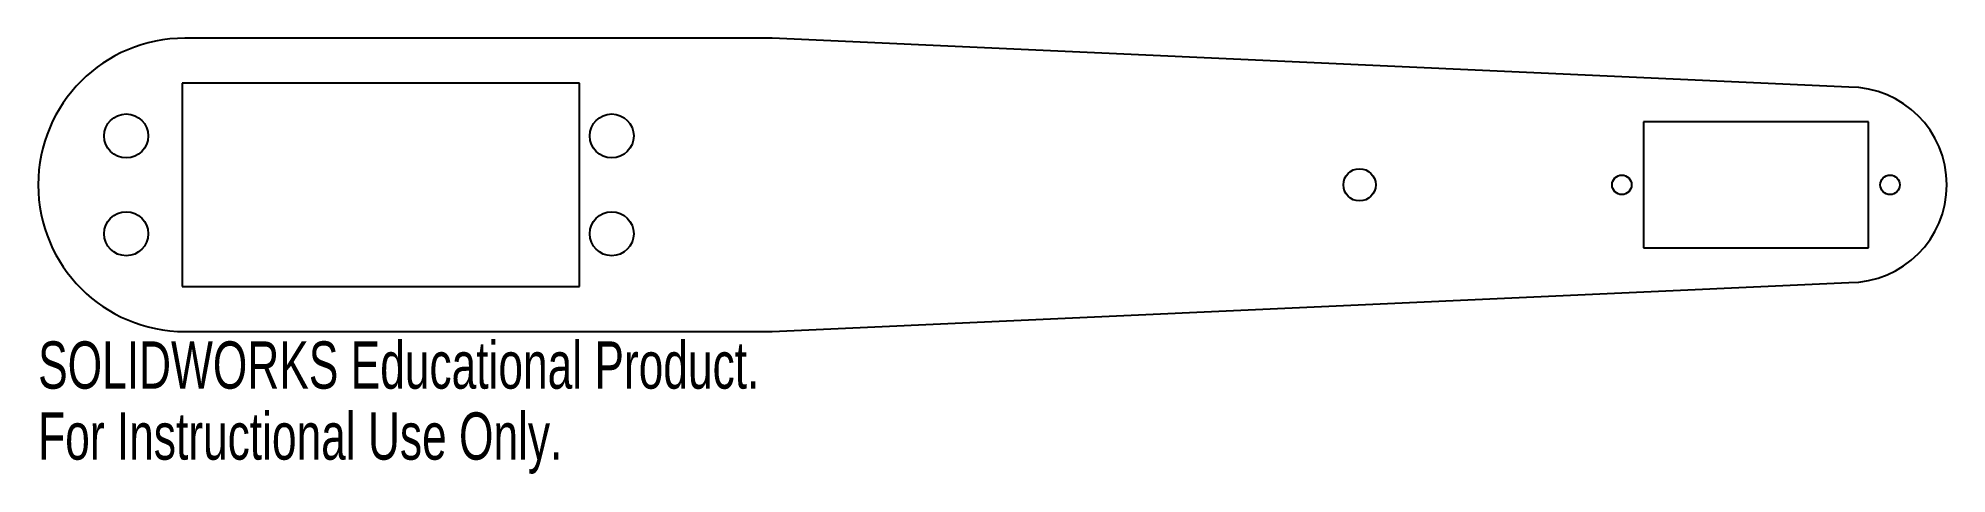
# Model space of a CAD drawing. Header units: millimetres. Extents: x -177 to 18, y -27 to 17.
import ezdxf

# ---------------------------------------------------------------- set-up
doc = ezdxf.new("R2010")
doc.units = ezdxf.units.MM
doc.styles.add('SLDTEXTSTYLE0', font='TXT', dxfattribs={"width": 0.7})

msp = doc.modelspace()

# ---------------------------------------------------------------- linework, layer by layer
at = {"color": 7, "linetype": 'Continuous', "lineweight": 25}
for p, q in [((-102.39, 17.24), (-162.39, 17.24)), ((7.61, 12.24), (-102.39, 17.24)), ((-162.69, 12.64), (-162.69, -8.16)), ((-122.09, 12.64), (-162.69, 12.64)), ((-122.09, -8.16), (-122.09, 12.64)), ((9.61, 8.69), (-13.39, 8.69)), ((-13.39, 8.69), (-13.39, -4.21)), ((9.61, -4.21), (9.61, 8.69)), ((-13.39, -4.21), (9.61, -4.21)), ((-102.39, -12.76), (7.61, -7.76)), ((-162.69, -8.16), (-122.09, -8.16)), ((-162.39, -12.76), (-102.39, -12.76))]:
    msp.add_line(p, q, dxfattribs=at)
for centre, radius in [((-168.39, 7.24), 2.25), ((-118.79, 7.24), 2.25), ((-42.39, 2.24), 1.65), ((-15.59, 2.24), 1), ((11.81, 2.24), 1), ((-168.39, -2.76), 2.25), ((-118.79, -2.76), 2.25)]:
    msp.add_circle(centre, radius, dxfattribs=at)
for centre, radius, start, end in [((-162.39, 2.24), 15, 90, 270), ((7.61, 2.24), 10, 270, 90)]:
    msp.add_arc(centre, radius, start, end, dxfattribs=at)

# ---------------------------------------------------------------- texts
at = {"color": 7, "linetype": 'Continuous', "char_height": 4.8336, "attachment_point": 1, "style": 'SLDTEXTSTYLE0'}
for s, insert in [('SOLIDWORKS Educational Product.', (-177.39, -13.77)), ('For Instructional Use Only.', (-177.39, -21.03))]:
    msp.add_mtext(s, dxfattribs=dict(at, insert=insert))

doc.saveas('drawing.dxf')
